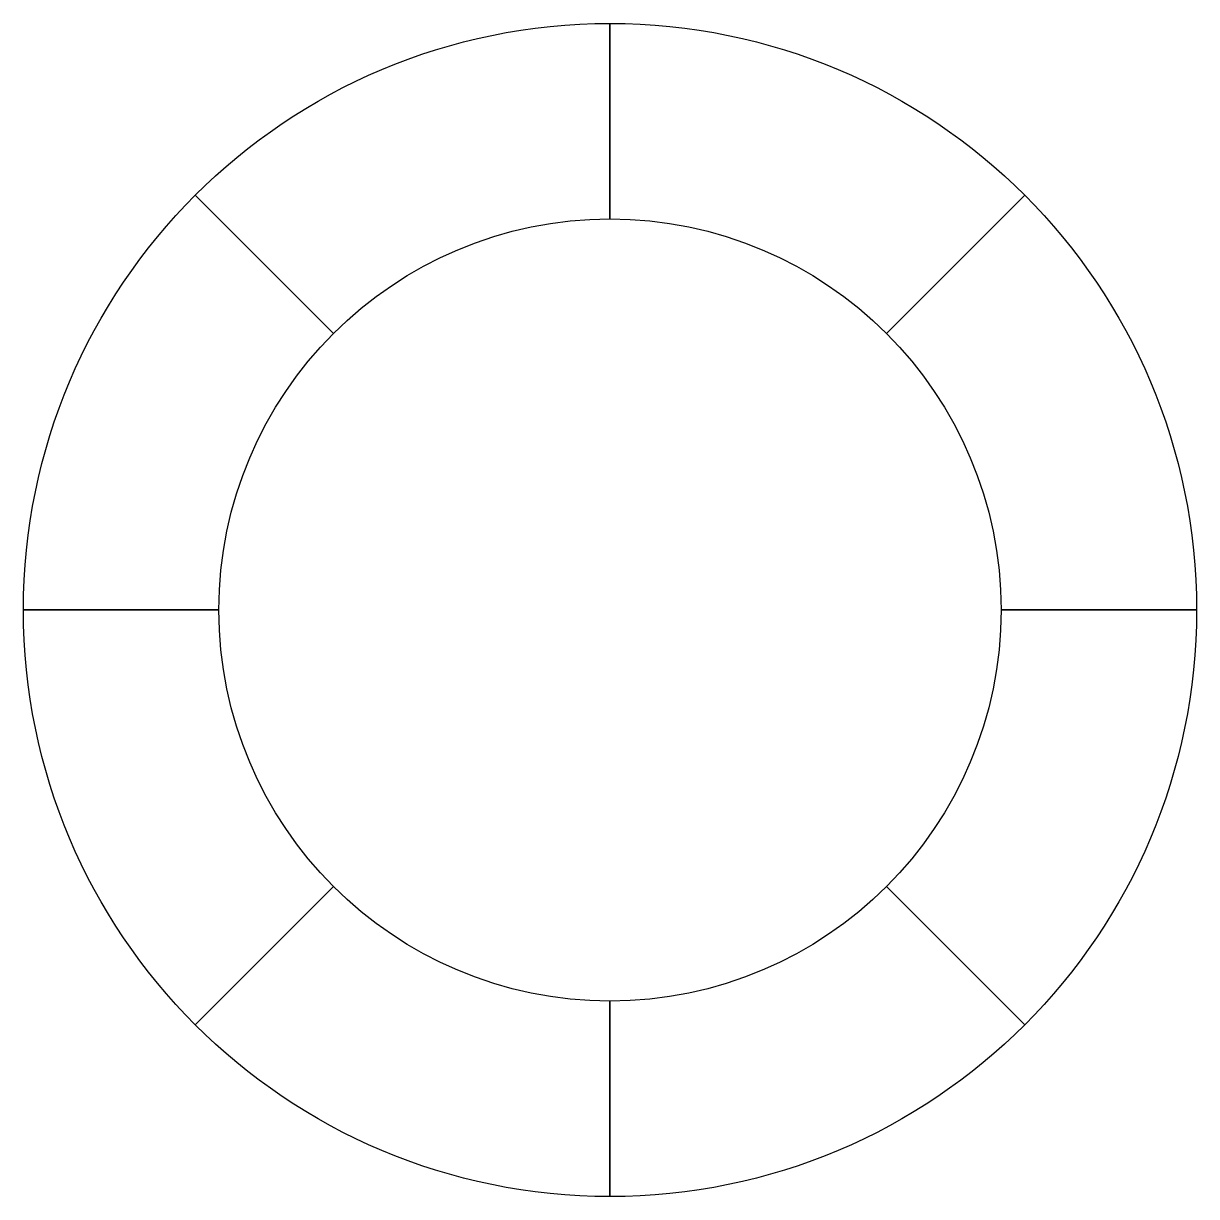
# Model space of a CAD drawing. Header units: millimetres. Extents: x -75 to 75, y -75 to 75.
import ezdxf

# ---------------------------------------------------------------- set-up
doc = ezdxf.new("R2010")
doc.units = ezdxf.units.MM
doc.layers.get('0').update_dxf_attribs({"true_color": 0xc2ced6})

msp = doc.modelspace()

# ---------------------------------------------------------------- linework, layer by layer
for centre, radius in [((0, 0), 75), ((0, 0, 100), 50), ((0, 0, -100), 50)]:
    msp.add_circle(centre, radius)
for points in [[(0, 50, 100), (0, 75), (0, 50, -100)], [(-35.36, 35.36, 100), (-53.03, 53.03), (-35.36, 35.36, -100)], [(35.36, 35.36, 100), (53.03, 53.03), (35.36, 35.36, -100)], [(-50, 0, 100), (-75, 0), (-50, 0, -100)], [(50, 0, 100), (75, 0), (50, 0, -100)], [(-35.36, -35.36, 100), (-53.03, -53.03), (-35.36, -35.36, -100)], [(35.36, -35.36, 100), (53.03, -53.03), (35.36, -35.36, -100)], [(0, -50, 100), (0, -75), (0, -50, -100)]]:
    msp.add_spline(points, degree=3)

doc.saveas('drawing.dxf')
